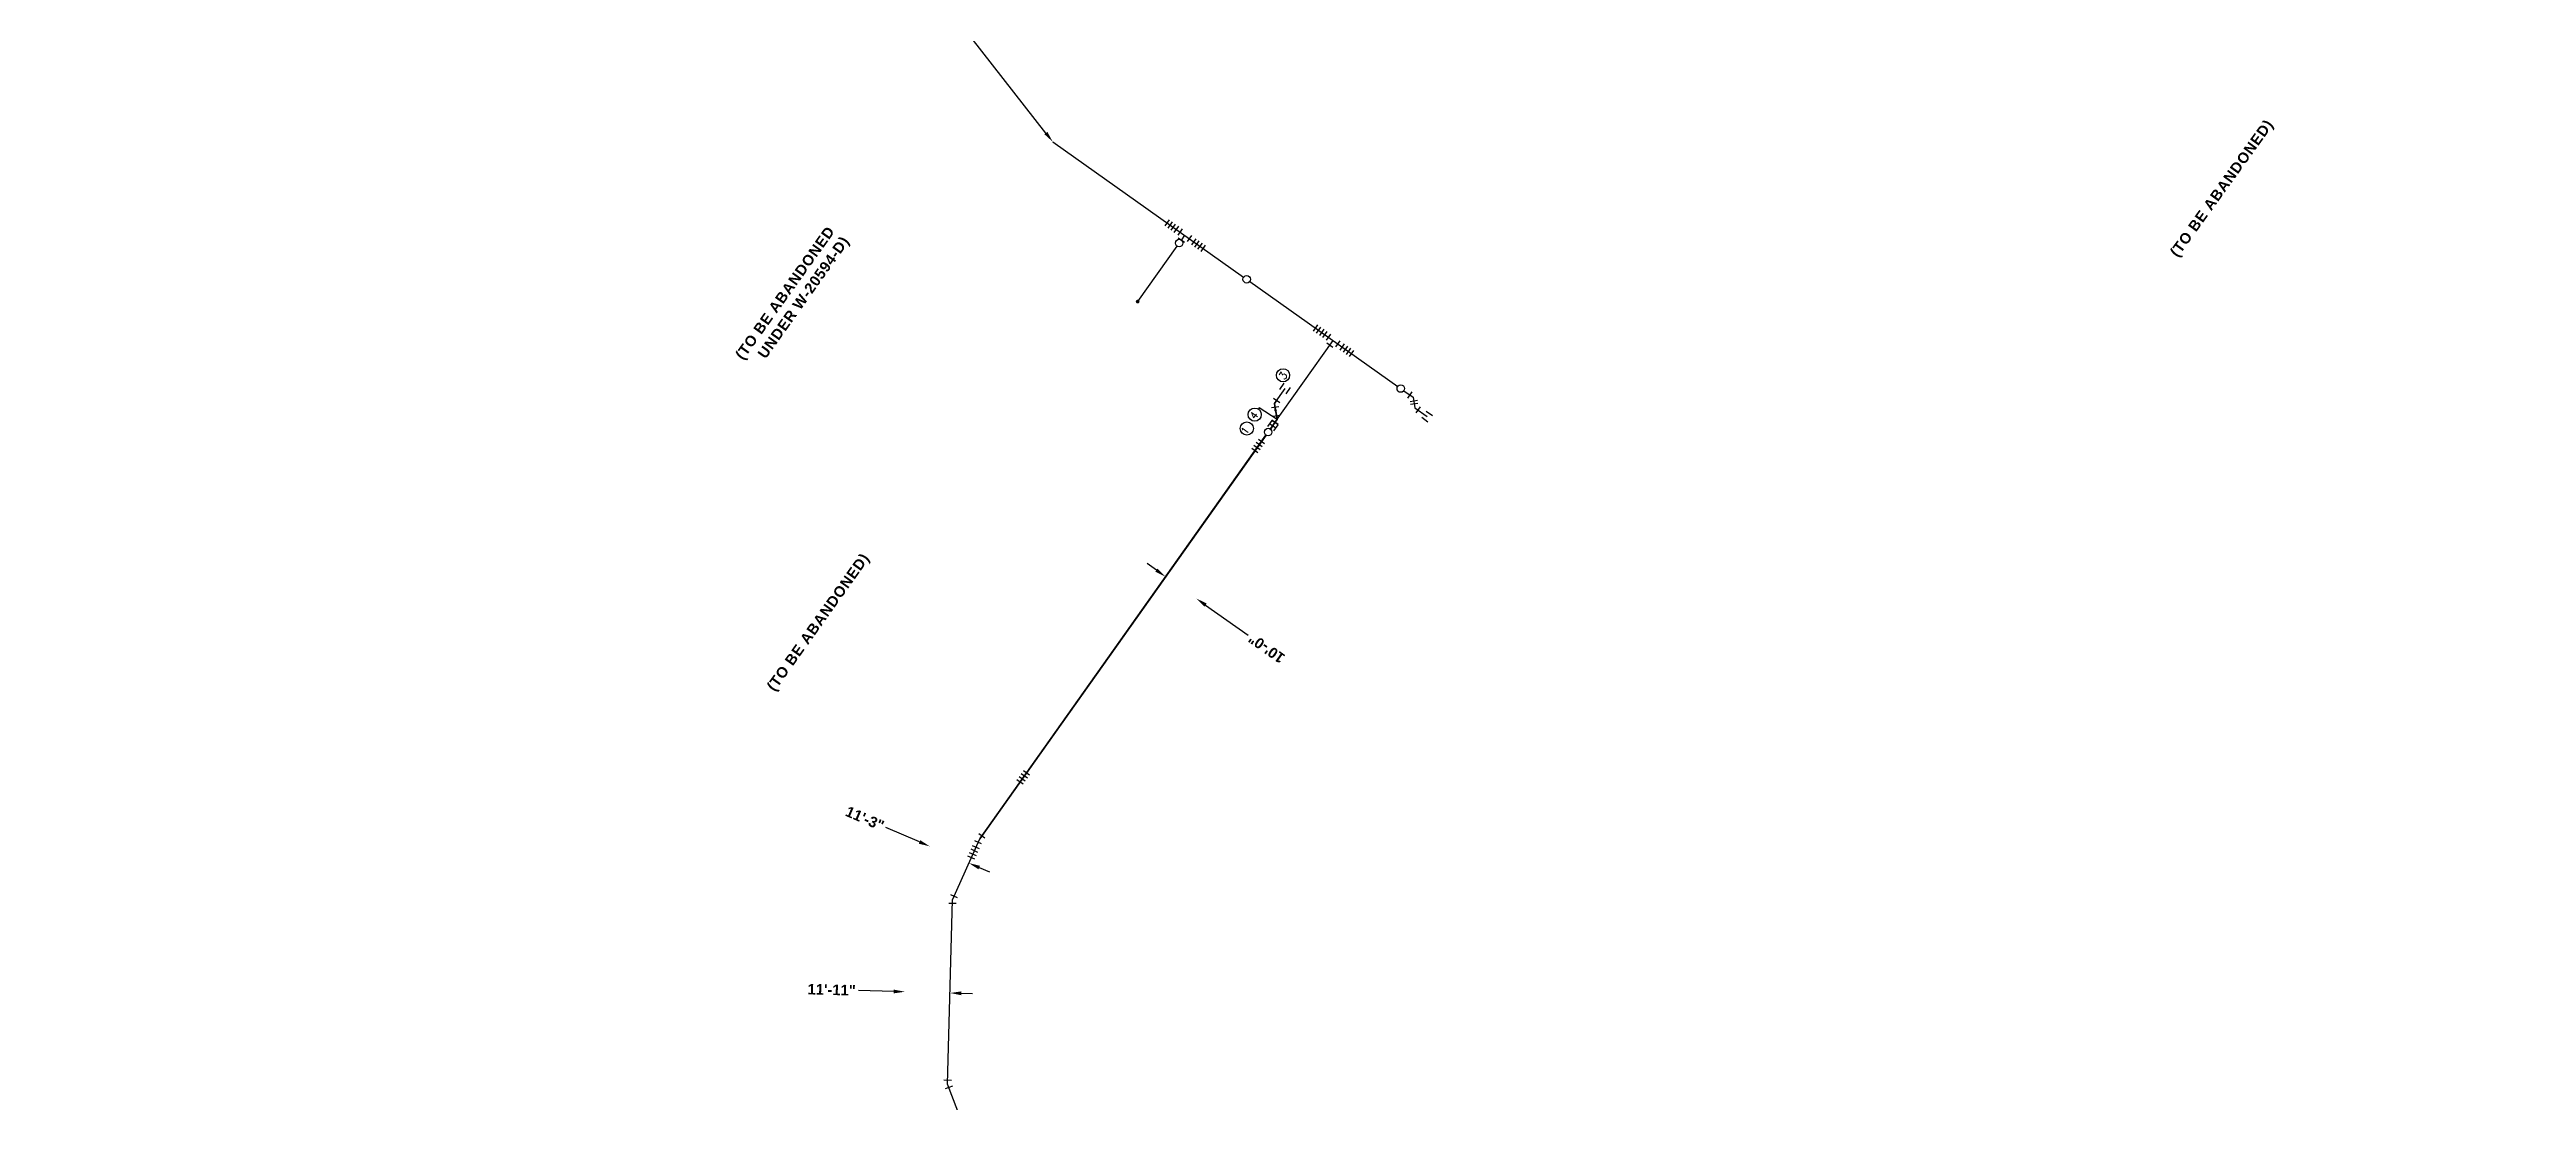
# Model space of a CAD drawing. Header units: feet. Extents: x 0 to 2707995, y 0 to 272549.
# Drawn here: x 2705548 to 2706205, y 271049 to 271329 of the extents above; entities that cross this region are included whole.
import ezdxf
from ezdxf import colors
from ezdxf.entities.mleader import LeaderData, LeaderLine
from ezdxf.math import Vec2, Vec3

# ---------------------------------------------------------------- set-up
doc = ezdxf.new("R2010")
doc.units = ezdxf.units.FT
doc.header["$LTSCALE"] = 20
for name, color, linetype in [('C-PR-20594-TXT', 4, 'Continuous'), ('C-PR-WATER', 4, 'Continuous'), ('C-PR-WATER-20594', 6, 'Continuous'), ('C-PR-WATER-ABAND', 3, 'Continuous'), ('C-PR-WATER-ABAND-W3', 3, 'Continuous'), ('C-PR-WATER-DIM', 4, 'Continuous'), ('C-PR-WATER-FITTING', 4, 'Continuous'), ('C-PR-WATER-TXT-#', 6, 'Continuous')]:
    doc.layers.add(name, color=color, linetype=linetype)
doc.layers.add('CALC', color=10, linetype='Continuous', plot=False)
doc.styles.add('ARIAL', font='arialbd.ttf', dxfattribs={"height": 0.24})
doc.styles.add('PROPOSED PLAN', font='arialbd.ttf', dxfattribs={"height": 2.8})
doc.styles.get("Standard").update_dxf_attribs({"font": 'simplex.shx'})
doc.dimstyles.new('PWD Proposed', dxfattribs={"dimtxt": 2.8, "dimasz": 3, "dimexe": 0.18, "dimexo": 0.0625, "dimgap": 1, "dimtad": 0, "dimdec": 0, "dimlfac": 12, "dimzin": 1, "dimdsep": 46, "dimlunit": 4, "dimtxsty": 'PROPOSED PLAN', "dimcen": 0, "dimse1": 1, "dimse2": 1, "dimclrd": 256, "dimclrt": 3, "dimadec": 1, "dimazin": 0, "dimtfac": 1, "dimtdec": 0, "dimtofl": 0, "dimtmove": 0, "dimatfit": 1, "dimfxl": 0.18, "dimfrac": 2, "dimtolj": 1, "dimtzin": 0, "dimlwd": -1, "dimarcsym": 0})

# ---------------------------------------------------------------- blocks, each defined once
blk = doc.blocks.new('*U113')
at = {"layer": 'C-PR-WATER-FITTING'}
for p, q in [((-0.54, -1.31), (-1.31, 0.54)), ((1, -1), (1, 1))]:
    blk.add_line(p, q, dxfattribs=at)
blk.add_lwpolyline([(-0.92, -0.38), (0, 0)], dxfattribs=at)
at = {"layer": 'C-PR-WATER-FITTING', "flags": 128}
blk.add_lwpolyline([(0, 0), (1, 0)], dxfattribs=at)
blk = doc.blocks.new('*U111')
at = {"layer": 'C-PR-WATER-FITTING'}
for p, q in [((-0.79, -1.18), (-1.18, 0.79)), ((1, -1), (1, 1))]:
    blk.add_line(p, q, dxfattribs=at)
blk.add_lwpolyline([(-0.98, -0.2), (0, 0)], dxfattribs=at)
at = {"layer": 'C-PR-WATER-FITTING', "flags": 128}
blk.add_lwpolyline([(0, 0), (1, 0)], dxfattribs=at)
blk = doc.blocks.new('*U115')
at = {"layer": 'C-PR-WATER-FITTING'}
for p, q in [((-0.96, 0.29), (0.96, -0.29)), ((-0.67, 1.24), (1.24, 0.67)), ((-0.39, 2.2), (1.53, 1.63)), ((-0.1, 3.16), (1.82, 2.59))]:
    blk.add_line(p, q, dxfattribs=at)
blk = doc.blocks.new('*U116')
at = {"layer": 'C-PR-WATER-FITTING'}
for p, q in [((-0.88, 0.47), (0.88, -0.47)), ((-0.42, 1.35), (1.35, 0.42)), ((0.05, 2.24), (1.82, 1.3)), ((0.52, 3.12), (2.28, 2.19))]:
    blk.add_line(p, q, dxfattribs=at)
blk = doc.blocks.new('*D152')
at = {"layer": 'C-PR-WATER-DIM', "linetype": 'Continuous', "transparency": 16777216}
for p, q in [((2705771.57, 271078.64), (2705762.24, 271078.9)), ((2705789.5, 271078.15), (2705792.5, 271078.06))]:
    blk.add_line(p, q, dxfattribs=at)
at = {"layer": 'C-PR-WATER-DIM', "transparency": 16777216}
for points in [[(2705771.58, 271079.14), (2705771.55, 271078.14), (2705774.56, 271078.56)], [(2705789.52, 271078.65), (2705789.49, 271077.65), (2705786.51, 271078.23)]]:
    blk.add_solid(points, dxfattribs=at)
at = {"layer": 'C-PR-WATER-DIM', "transparency": 16777216, "insert": (2705755.1, 271079.1), "char_height": 2.8, "attachment_point": 5, "rotation": 358.41087, "style": 'PROPOSED PLAN'}
blk.add_mtext('\\A1;11\'-11"', dxfattribs=at)
blk = doc.blocks.new('*D153')
at = {"layer": 'C-PR-WATER-DIM', "linetype": 'Continuous', "transparency": 16777216}
for p, q in [((2705778.42, 271118.33), (2705769.48, 271122.16)), ((2705794.27, 271111.53), (2705797.02, 271110.35))]:
    blk.add_line(p, q, dxfattribs=at)
at = {"layer": 'C-PR-WATER-DIM', "transparency": 16777216}
for points in [[(2705778.61, 271118.79), (2705778.22, 271117.87), (2705781.17, 271117.14)], [(2705794.46, 271111.99), (2705794.07, 271111.07), (2705791.51, 271112.71)]]:
    blk.add_solid(points, dxfattribs=at)
at = {"layer": 'C-PR-WATER-DIM', "transparency": 16777216, "insert": (2705763.91, 271124.54), "char_height": 2.8, "attachment_point": 5, "rotation": 336.79002, "style": 'PROPOSED PLAN'}
blk.add_mtext('\\A1;11\'-3"', dxfattribs=at)
blk = doc.blocks.new('*D154')
at = {"layer": 'C-PR-WATER-DIM', "linetype": 'Continuous', "transparency": 16777216}
for p, q in [((2705841.29, 271190.46), (2705838.84, 271192.2)), ((2705854.34, 271181.21), (2705865.61, 271173.23))]:
    blk.add_line(p, q, dxfattribs=at)
at = {"layer": 'C-PR-WATER-DIM', "transparency": 16777216}
for points in [[(2705841.58, 271190.87), (2705841, 271190.05), (2705843.74, 271188.73)], [(2705854.63, 271181.62), (2705854.05, 271180.8), (2705851.9, 271182.94)]]:
    blk.add_solid(points, dxfattribs=at)
at = {"layer": 'C-PR-WATER-DIM', "transparency": 16777216, "insert": (2705870.55, 271169.73), "char_height": 2.8, "attachment_point": 5, "rotation": 144.67417, "style": 'PROPOSED PLAN'}
blk.add_mtext('\\A1;10\'-0"', dxfattribs=at)
blk = doc.blocks.new('*U291')
at = {"layer": 'C-PR-WATER-FITTING'}
for p, q in [((0, -1.41), (-1.41, 0)), ((1, -1), (1, 1))]:
    blk.add_line(p, q, dxfattribs=at)
at = {"layer": 'C-PR-WATER-FITTING', "flags": 128}
blk.add_lwpolyline([(-0.71, -0.71), (0, 0), (1, 0)], dxfattribs=at)
blk = doc.blocks.new('*U292')
at = {"layer": 'C-PR-WATER-FITTING'}
for p, q in [((-1, -1), (-1, 1)), ((0, -1.41), (1.41, 0))]:
    blk.add_line(p, q, dxfattribs=at)
at = {"layer": 'C-PR-WATER-FITTING', "flags": 128}
blk.add_lwpolyline([(0.71, -0.71), (0, 0), (-1, 0)], dxfattribs=at)
blk = doc.blocks.new('*U275')
at = {"layer": 'C-PR-WATER-FITTING'}
blk.add_circle((0, -0.01), 1, dxfattribs=at)
blk = doc.blocks.new('*U255')
at = {"layer": 'C-PR-WATER-FITTING'}
for p, q in [((-1.03, -0.98), (-0.97, 1.02)), ((0.97, -1.04), (1.03, 0.96))]:
    blk.add_line(p, q, dxfattribs=at)

msp = doc.modelspace()

# ---------------------------------------------------------------- hatches: boundary and pattern name
at = {"layer": 'C-PR-WATER-20594'}
h = msp.add_hatch(color=256, dxfattribs=at)
h.dxf.hatch_style = 1
h.paths.add_polyline_path([(2705835.869, 271261.983, 1), (2705836.739, 271261.49, 1)])

# ---------------------------------------------------------------- linework, layer by layer
at = {"layer": 'C-PR-WATER'}
for p, q in [((2705872.759, 271229.665), (2705871.531, 271227.932)), ((2705870.376, 271226.303), (2705794.399, 271119.111)), ((2705787.192, 271102.991), (2705794.399, 271119.111)), ((2705785.835, 271054.074), (2705787.192, 271102.991)), ((2705803.939, 271006.693), (2705785.835, 271054.074))]:
    msp.add_line(p, q, dxfattribs=at)
for points in [[(2705872.615, 271234.662), (2705875.474, 271238.683)], [(2705873.333, 271230.484), (2705873.167, 271231.47), (2705872.628, 271234.681)]]:
    msp.add_lwpolyline(points, dxfattribs=at)
at = {"layer": 'C-PR-WATER-20594'}
for p, q in [((2705844.66, 271283.481), (2705843.504, 271281.849)), ((2705845.476, 271282.903), (2705844.32, 271281.271)), ((2705846.292, 271282.324), (2705845.136, 271280.693)), ((2705847.108, 271281.746), (2705845.952, 271280.114)), ((2705851.762, 271278.448), (2705850.605, 271276.816)), ((2705852.577, 271277.87), (2705851.421, 271276.238)), ((2705853.393, 271277.292), (2705852.237, 271275.66)), ((2705854.209, 271276.713), (2705853.053, 271275.082)), ((2705884.056, 271255.561), (2705882.899, 271253.929)), ((2705884.871, 271254.983), (2705883.715, 271253.351)), ((2705885.687, 271254.404), (2705884.531, 271252.773)), ((2705886.503, 271253.826), (2705885.347, 271252.194)), ((2705891.157, 271250.528), (2705890, 271248.896)), ((2705891.973, 271249.95), (2705890.816, 271248.318)), ((2705892.788, 271249.372), (2705891.632, 271247.74)), ((2705893.604, 271248.793), (2705892.448, 271247.162)), ((2705908.016, 271236.128), (2705909.173, 271237.76)), ((2705908.592, 271235.212), (2705910.564, 271235.548)), ((2705871.911, 271230.194), (2705870.752, 271228.564)), ((2705873.569, 271229.09), (2705871.937, 271230.246)), ((2705873.54, 271229.035), (2705872.381, 271227.405)), ((2705910.703, 271234.732), (2705908.732, 271234.395)), ((2705911.28, 271233.815), (2705910.123, 271232.184)), ((2705911.737, 271231.06), (2705913.349, 271229.876)), ((2705912.92, 271232.671), (2705914.532, 271231.488))]:
    msp.add_line(p, q, dxfattribs=at)
at = {"layer": 'C-PR-WATER-20594', "linetype": 'Continuous'}
for points in [[(2705813.801, 271304.126), (2705864.435, 271268.241)], [(2705846.75, 271276.484), (2705836.304, 271261.736)], [(2705866.067, 271267.084), (2705905.331, 271239.257)], [(2705872.138, 271228.789), (2705888.169, 271251.42)], [(2705906.963, 271238.101), (2705909.41, 271236.366), (2705909.885, 271233.578), (2705913.135, 271231.274)]]:
    msp.add_lwpolyline(points, dxfattribs=at)
at = {"layer": 'C-PR-WATER-20594'}
for points in [[(2705848.128, 271281.023), (2705846.972, 271279.391)], [(2705847.091, 271278.694), (2705848.722, 271277.538)], [(2705848.774, 271279.34), (2705847.906, 271278.116)], [(2705850.576, 271279.288), (2705849.419, 271277.657)], [(2705887.523, 271253.103), (2705886.367, 271251.471)], [(2705886.486, 271250.774), (2705888.118, 271249.618)], [(2705889.971, 271251.368), (2705888.815, 271249.737)]]:
    msp.add_lwpolyline(points, dxfattribs=at)
for centre in [(2705847.328, 271277.3), (2705865.248, 271267.659), (2705906.144, 271238.675)]:
    msp.add_circle(centre, 1, dxfattribs=at)
at = {"layer": 'C-PR-WATER-TXT-#'}
for centre in [(2705874.901, 271242.192), (2705865.299, 271228.073), (2705867.383, 271231.75)]:
    msp.add_circle(centre, 1.75, dxfattribs=at)
at = {"layer": 'CALC'}
for points in [[(2705871.528, 271227.935), (2705873.333, 271230.483), (2705872.628, 271234.681), (2705875.474, 271238.683)], [(2705871.331, 271229.379), (2705872.961, 271228.22)], [(2705846.252, 270970.885), (2705820.648, 270989.032), (2705803.938, 271006.694), (2705798.932, 271019.817), (2705785.835, 271054.074), (2705787.192, 271102.991), (2705794.399, 271119.111), (2705870.373, 271226.306)]]:
    msp.add_lwpolyline(points, dxfattribs=at)

# ---------------------------------------------------------------- block references
at = {"layer": 'C-PR-WATER-FITTING'}
for name, p, rotation in [('*U292', (2705872.615, 271234.662), 99.58997475110458), ('*U255', (2705875.474, 271238.683), 326.189478593367), ('*U291', (2705873.333, 271230.484), 234.5897654347561), ('*U116', (2705869.156, 271224.593), 172.5071740749816), ('*U275', (2705870.953, 271227.124), 326.189478593367), ('*U116', (2705806.83, 271136.651), 172.5071740749816), ('*U115', (2705793.399, 271116.873), 172.5071740749816), ('*U111', (2705794.399, 271119.111), 54.66086215396413), ('*U113', (2705787.192, 271102.991), 65.91086618824932), ('*U113', (2705785.835, 271054.074), 88.41065633874061)]:
    msp.add_blockref(name, p, dxfattribs=dict(at, rotation=rotation))

# ---------------------------------------------------------------- texts
at = {"layer": 'C-PR-20594-TXT', "insert": (2705739.853, 271262.488), "char_height": 2.8, "width": 48.18924, "attachment_point": 2, "rotation": 54.549688, "style": 'ARIAL'}
msp.add_mtext('\\pxqr;{\\T1.063;\\C3;(TO BE ABANDONED UNDER W-20594-D)}', dxfattribs=at)
at = {"layer": 'C-PR-WATER-ABAND', "color": 4, "insert": (2705751.628, 271179.352), "char_height": 2.8, "width": 48.18924, "attachment_point": 2, "rotation": 54.549688, "style": 'ARIAL'}
msp.add_mtext('\\pxql;{\\T1.063;\\C3;(TO BE ABANDONED)}', dxfattribs=at)
at = {"layer": 'C-PR-WATER-ABAND-W3', "color": 4, "insert": (2706124.146, 271294.516), "char_height": 2.8, "width": 48.18924, "attachment_point": 2, "rotation": 54.245078, "style": 'ARIAL'}
msp.add_mtext('\\pxql;{\\T1.063;\\C3;(TO BE ABANDONED)}', dxfattribs=at)

# ---------------------------------------------------------------- dimensions: what is measured, and where the dimension line sits
at = {"layer": 'C-PR-WATER-DIM'}
for base, p1, p2, angle, picture, middle in [((2705851.896, 271182.944), (2705840.139, 271183.65), (2705848.298, 271177.868), 324.674173, '*D154', (2705870.547, 271169.726)), ((2705781.172, 271117.144), (2705790.796, 271111.051), (2705780.46, 271115.483), 156.790018, '*D153', (2705763.915, 271124.544)), ((2705774.565, 271078.561), (2705786.514, 271078.533), (2705774.573, 271078.864), 178.410866, '*D152', (2705755.099, 271079.101))]:
    dim = msp.add_linear_dim(base=base, p1=p1, p2=p2, angle=angle, dimstyle='PWD Proposed', override={"dimclrt": 256}, dxfattribs=at)
    dim.commit()
    dim.dimension.update_dxf_attribs({"geometry": picture, "text_midpoint": middle, "dimtype": 161})

# ---------------------------------------------------------------- leaders
at = {"layer": 'C-PR-20594-TXT'}
ml = msp.add_multileader_mtext('Standard', dxfattribs=at)
ml.set_content('PROPOSED WATER MAIN TO BE INSTALLED UNDER WORK #W-20594-D', color=256, style='ARIAL')
ml.set_leader_properties(color=3)
ml.build(insert=Vec2(0, 0))
ml.multileader.update_dxf_attribs({"dogleg_length": 6, "arrow_head_size": 3})
ctx = ml.context
ctx.base_point, ctx.char_height, ctx.arrow_head_size, ctx.landing_gap_size, ctx.plane_origin, ctx.plane_x_axis, ctx.plane_y_axis = Vec3(2705795.568, 271336.659), 3, 3, 1.5, Vec3(2705498.748, 271014.81), Vec3(0.5782257, 0.8158769), Vec3(-0.8158769, 0.5782257)
notes = []
notes.append((ctx, [(0, (1, 1, 0), (2705792.16, 271331.85), (0.5782257, 0.8158769), 5.894, [(0, [(2705813.801, 271304.126)], 0, [])])]))
ctx.mtext.insert, ctx.mtext.text_direction, ctx.mtext.rotation, ctx.mtext.width, ctx.mtext.defined_height, ctx.mtext.flow_direction = Vec3(2705795.19, 271338.765), Vec3(0.5782257, 0.8158769), 0.954244, 82.23775, 18.982, 5
at = {"layer": 'C-PR-WATER-TXT-#'}
ml = msp.add_multileader_mtext('Standard', dxfattribs=at)
ml.set_content('1  ', color=256)
ml.set_leader_properties(color=256)
ml.build(insert=Vec2(0, 0))
ml.multileader.update_dxf_attribs({"dogleg_length": 1.5, "arrow_head_size": 2})
ctx = ml.context
ctx.base_point, ctx.char_height, ctx.arrow_head_size, ctx.landing_gap_size, ctx.plane_origin, ctx.plane_x_axis, ctx.plane_y_axis = Vec3(2706151.378, 271643.876), 2, 2, 1.7, Vec3(2706169.425, 271665.226), Vec3(0.5814185, 0.8136047), Vec3(-0.8136047, 0.5814185)
ctx.text_align_type = 2
notes.append((ctx, [(0, (0, 0, 0), (0, 0), (1, 0), 1, [])]))
ctx.mtext.insert, ctx.mtext.text_direction, ctx.mtext.rotation, ctx.mtext.width, ctx.mtext.alignment, ctx.mtext.line_spacing_factor, ctx.mtext.flow_direction = Vec3(2706151.83, 271646.228), Vec3(0.5814185, 0.8136047), 0.9503253, 0.47619, 3, 0.75, 5
ml = msp.add_multileader_mtext('Standard', dxfattribs=at)
ml.set_content('1  ', color=256)
ml.set_leader_properties(color=256)
ml.build(insert=Vec2(0, 0))
ml.multileader.update_dxf_attribs({"dogleg_length": 1.5, "arrow_head_size": 2})
ctx = ml.context
ctx.base_point, ctx.char_height, ctx.arrow_head_size, ctx.landing_gap_size, ctx.plane_origin, ctx.plane_x_axis, ctx.plane_y_axis = Vec3(2706187.322, 271611.384), 2, 2, 1.7, Vec3(2706205.369, 271632.734), Vec3(0.5814185, 0.8136047), Vec3(-0.8136047, 0.5814185)
ctx.text_align_type = 2
notes.append((ctx, [(0, (0, 0, 0), (0, 0), (1, 0), 1, [])]))
ctx.mtext.insert, ctx.mtext.text_direction, ctx.mtext.rotation, ctx.mtext.width, ctx.mtext.alignment, ctx.mtext.line_spacing_factor, ctx.mtext.flow_direction = Vec3(2706187.774, 271613.736), Vec3(0.5814185, 0.8136047), 0.9503253, 0.47619, 3, 0.75, 5
ml = msp.add_multileader_mtext('Standard', dxfattribs=at)
ml.set_content('1  ', color=256)
ml.set_leader_properties(color=256)
ml.build(insert=Vec2(0, 0))
ml.multileader.update_dxf_attribs({"dogleg_length": 1.5, "arrow_head_size": 2})
ctx = ml.context
ctx.base_point, ctx.char_height, ctx.arrow_head_size, ctx.landing_gap_size, ctx.plane_origin, ctx.plane_x_axis, ctx.plane_y_axis = Vec3(2706180.221, 271582.591), 2, 2, 1.7, Vec3(2706198.268, 271603.941), Vec3(0.5814185, 0.8136047), Vec3(-0.8136047, 0.5814185)
ctx.text_align_type = 2
notes.append((ctx, [(0, (0, 0, 0), (0, 0), (1, 0), 1, [])]))
ctx.mtext.insert, ctx.mtext.text_direction, ctx.mtext.rotation, ctx.mtext.width, ctx.mtext.alignment, ctx.mtext.line_spacing_factor, ctx.mtext.flow_direction = Vec3(2706180.673, 271584.943), Vec3(0.5814185, 0.8136047), 0.9503253, 0.47619, 3, 0.75, 5
ml = msp.add_multileader_mtext('Standard', dxfattribs=at)
ml.set_content('2  ', color=256)
ml.set_leader_properties(color=256)
ml.build(insert=Vec2(0, 0))
ml.multileader.update_dxf_attribs({"dogleg_length": 1.5, "arrow_head_size": 2})
ctx = ml.context
ctx.base_point, ctx.char_height, ctx.arrow_head_size, ctx.landing_gap_size, ctx.plane_origin, ctx.plane_x_axis, ctx.plane_y_axis = Vec3(2706191.259, 271576.332), 2, 2, 1.7, Vec3(2706209.373, 271597.89), Vec3(0.5832093, 0.8123219), Vec3(-0.8123219, 0.5832093)
ctx.text_align_type = 2
notes.append((ctx, [(0, (0, 0, 0), (0, 0), (1, 0), 1, [])]))
ctx.mtext.insert, ctx.mtext.text_direction, ctx.mtext.rotation, ctx.mtext.width, ctx.mtext.alignment, ctx.mtext.line_spacing_factor, ctx.mtext.flow_direction = Vec3(2706192.216, 271579.379), Vec3(0.5832093, 0.8123219), 0.9481225, 0.47619, 3, 0.75, 5
ml = msp.add_multileader_mtext('Standard', dxfattribs=at)
ml.set_content('2  ', color=256)
ml.set_leader_properties(color=256)
ml.build(insert=Vec2(0, 0))
ml.multileader.update_dxf_attribs({"dogleg_length": 1.5, "arrow_head_size": 2})
ctx = ml.context
ctx.base_point, ctx.char_height, ctx.arrow_head_size, ctx.landing_gap_size, ctx.plane_origin, ctx.plane_x_axis, ctx.plane_y_axis = Vec3(2706023.345, 271477.311), 2, 2, 1.7, Vec3(2706041.459, 271498.869), Vec3(0.5832093, 0.8123219), Vec3(-0.8123219, 0.5832093)
ctx.text_align_type = 2
notes.append((ctx, [(0, (0, 0, 0), (0, 0), (1, 0), 1, [])]))
ctx.mtext.insert, ctx.mtext.text_direction, ctx.mtext.rotation, ctx.mtext.width, ctx.mtext.alignment, ctx.mtext.line_spacing_factor, ctx.mtext.flow_direction = Vec3(2706024.301, 271480.359), Vec3(0.5832093, 0.8123219), 0.9481225, 0.47619, 3, 0.75, 5
ml = msp.add_multileader_mtext('Standard', dxfattribs=at)
ml.set_content('1  ', color=256)
ml.set_leader_properties(color=256)
ml.build(insert=Vec2(0, 0))
ml.multileader.update_dxf_attribs({"dogleg_length": 1.5, "arrow_head_size": 2})
ctx = ml.context
ctx.base_point, ctx.char_height, ctx.arrow_head_size, ctx.landing_gap_size, ctx.plane_origin, ctx.plane_x_axis, ctx.plane_y_axis = Vec3(2706018.6, 271466.292), 2, 2, 1.7, Vec3(2706036.647, 271487.642), Vec3(0.5814185, 0.8136047), Vec3(-0.8136047, 0.5814185)
ctx.text_align_type = 2
notes.append((ctx, [(0, (0, 0, 0), (0, 0), (1, 0), 1, [])]))
ctx.mtext.insert, ctx.mtext.text_direction, ctx.mtext.rotation, ctx.mtext.width, ctx.mtext.alignment, ctx.mtext.line_spacing_factor, ctx.mtext.flow_direction = Vec3(2706019.052, 271468.644), Vec3(0.5814185, 0.8136047), 0.9503253, 0.47619, 3, 0.75, 5
ml = msp.add_multileader_mtext('Standard', dxfattribs=at)
ml.set_content('1  ', color=256)
ml.set_leader_properties(color=256)
ml.build(insert=Vec2(0, 0))
ml.multileader.update_dxf_attribs({"dogleg_length": 1.5, "arrow_head_size": 2})
ctx = ml.context
ctx.base_point, ctx.char_height, ctx.arrow_head_size, ctx.landing_gap_size, ctx.plane_origin, ctx.plane_x_axis, ctx.plane_y_axis = Vec3(2706036.809, 271442.484), 2, 2, 1.7, Vec3(2706054.856, 271463.834), Vec3(0.5814185, 0.8136047), Vec3(-0.8136047, 0.5814185)
ctx.text_align_type = 2
notes.append((ctx, [(0, (0, 0, 0), (0, 0), (1, 0), 1, [])]))
ctx.mtext.insert, ctx.mtext.text_direction, ctx.mtext.rotation, ctx.mtext.width, ctx.mtext.alignment, ctx.mtext.line_spacing_factor, ctx.mtext.flow_direction = Vec3(2706037.261, 271444.836), Vec3(0.5814185, 0.8136047), 0.9503253, 0.47619, 3, 0.75, 5
ml = msp.add_multileader_mtext('Standard', dxfattribs=at)
ml.set_content('1  ', color=256)
ml.set_leader_properties(color=256)
ml.build(insert=Vec2(0, 0))
ml.multileader.update_dxf_attribs({"dogleg_length": 1.5, "arrow_head_size": 2})
ctx = ml.context
ctx.base_point, ctx.char_height, ctx.arrow_head_size, ctx.landing_gap_size, ctx.plane_origin, ctx.plane_x_axis, ctx.plane_y_axis = Vec3(2706077.815, 271413.486), 2, 2, 1.7, Vec3(2706095.862, 271434.836), Vec3(0.5814185, 0.8136047), Vec3(-0.8136047, 0.5814185)
ctx.text_align_type = 2
notes.append((ctx, [(0, (0, 0, 0), (0, 0), (1, 0), 1, [])]))
ctx.mtext.insert, ctx.mtext.text_direction, ctx.mtext.rotation, ctx.mtext.width, ctx.mtext.alignment, ctx.mtext.line_spacing_factor, ctx.mtext.flow_direction = Vec3(2706078.266, 271415.838), Vec3(0.5814185, 0.8136047), 0.9503253, 0.47619, 3, 0.75, 5
ml = msp.add_multileader_mtext('Standard', dxfattribs=at)
ml.set_content('3  ', color=256)
ml.set_leader_properties(color=256)
ml.build(insert=Vec2(0, 0))
ml.multileader.update_dxf_attribs({"dogleg_length": 1.5, "arrow_head_size": 2})
ctx = ml.context
ctx.base_point, ctx.char_height, ctx.arrow_head_size, ctx.landing_gap_size, ctx.plane_origin, ctx.plane_x_axis, ctx.plane_y_axis = Vec3(2705873.647, 271240.329), 2, 2, 1.7, Vec3(2705891.907, 271261.735), Vec3(0.5865045, 0.809946), Vec3(-0.809946, 0.5865045)
ctx.text_align_type = 2
notes.append((ctx, [(0, (0, 0, 0), (0, 0), (1, 0), 1, [])]))
ctx.mtext.insert, ctx.mtext.text_direction, ctx.mtext.rotation, ctx.mtext.width, ctx.mtext.alignment, ctx.mtext.line_spacing_factor, ctx.mtext.flow_direction = Vec3(2705874.616, 271243.372), Vec3(0.5865045, 0.809946), 0.94406, 0.47619, 3, 0.75, 5
ml = msp.add_multileader_mtext('Standard', dxfattribs=at)
ml.set_content('1  ', color=256)
ml.set_leader_properties(color=256)
ml.build(insert=Vec2(0, 0))
ml.multileader.update_dxf_attribs({"dogleg_length": 1.5, "arrow_head_size": 2})
ctx = ml.context
ctx.base_point, ctx.char_height, ctx.arrow_head_size, ctx.landing_gap_size, ctx.plane_origin, ctx.plane_x_axis, ctx.plane_y_axis = Vec3(2705864.006, 271226.443), 2, 2, 1.7, Vec3(2705881.485, 271246.769), Vec3(0.5865045, 0.809946), Vec3(-0.809946, 0.5865045)
ctx.text_align_type = 2
notes.append((ctx, [(0, (0, 0, 0), (0, 0), (1, 0), 1, [])]))
ctx.mtext.insert, ctx.mtext.text_direction, ctx.mtext.rotation, ctx.mtext.width, ctx.mtext.alignment, ctx.mtext.line_spacing_factor, ctx.mtext.flow_direction = Vec3(2705864.472, 271228.792), Vec3(0.5865045, 0.809946), 0.94406, 0.47619, 3, 0.75, 5
ml = msp.add_multileader_mtext('Standard', dxfattribs=at)
ml.set_content('4  ', color=256)
ml.set_leader_properties(color=256)
ml.build(insert=Vec2(0, 0))
ml.multileader.update_dxf_attribs({"dogleg_length": 1.5, "arrow_head_size": 2})
ctx = ml.context
ctx.base_point, ctx.char_height, ctx.arrow_head_size, ctx.landing_gap_size, ctx.plane_origin, ctx.plane_x_axis, ctx.plane_y_axis = Vec3(2705866.059, 271230.03), 2, 2, 1.3, Vec3(2705885.678, 271251.809), Vec3(0.5829364, 0.8125178), Vec3(-0.8125178, 0.5829364)
ctx.text_align_type = 2
notes.append((ctx, [(0, (1, 1, 0), (2705868.573, 271233.534), (-0.5829364, -0.8125178), 0.284, [(1, [(2705872.615, 271234.663), (2705873.333, 271230.484)], 0, [])])]))
ctx.mtext.insert, ctx.mtext.text_direction, ctx.mtext.rotation, ctx.mtext.width, ctx.mtext.alignment, ctx.mtext.line_spacing_factor, ctx.mtext.flow_direction = Vec3(2705866.837, 271232.83), Vec3(0.5829364, 0.8125178), 0.9484584, 0.47619, 3, 0.75, 5
ml = msp.add_multileader_mtext('Standard', dxfattribs=at)
ml.set_content('2  ', color=256)
ml.set_leader_properties(color=256)
ml.build(insert=Vec2(0, 0))
ml.multileader.update_dxf_attribs({"dogleg_length": 1.5, "arrow_head_size": 2})
ctx = ml.context
ctx.base_point, ctx.char_height, ctx.arrow_head_size, ctx.landing_gap_size, ctx.plane_origin, ctx.plane_x_axis, ctx.plane_y_axis = Vec3(2706778.852, 271218.606), 2, 2, 1.7, Vec3(2706800.559, 271200.626), Vec3(0.8203154, -0.5719114), Vec3(0.5719114, 0.8203154)
ctx.text_align_type = 2
notes.append((ctx, [(0, (0, 0, 0), (0, 0), (1, 0), 1, [])]))
ctx.mtext.insert, ctx.mtext.text_direction, ctx.mtext.rotation, ctx.mtext.width, ctx.mtext.alignment, ctx.mtext.line_spacing_factor, ctx.mtext.flow_direction = Vec3(2706781.912, 271217.692), Vec3(0.8203154, -0.5719114), 5.6743512, 0.47619, 3, 0.75, 5
for ctx, leaders in notes:
    for number, flags, end, landing, length, lines in leaders:
        leader = LeaderData()
        leader.index, (leader.has_last_leader_line, leader.has_dogleg_vector, leader.attachment_direction) = number, flags
        leader.last_leader_point, leader.dogleg_vector, leader.dogleg_length = Vec3(end), Vec3(landing), length
        for number, points, colour, breaks in lines:
            line = LeaderLine()
            line.index, line.vertices, line.color, line.breaks = number, Vec3.list(points), colors.encode_raw_color(colour), breaks
            leader.lines.append(line)
        ctx.leaders.append(leader)

doc.saveas('drawing.dxf')
